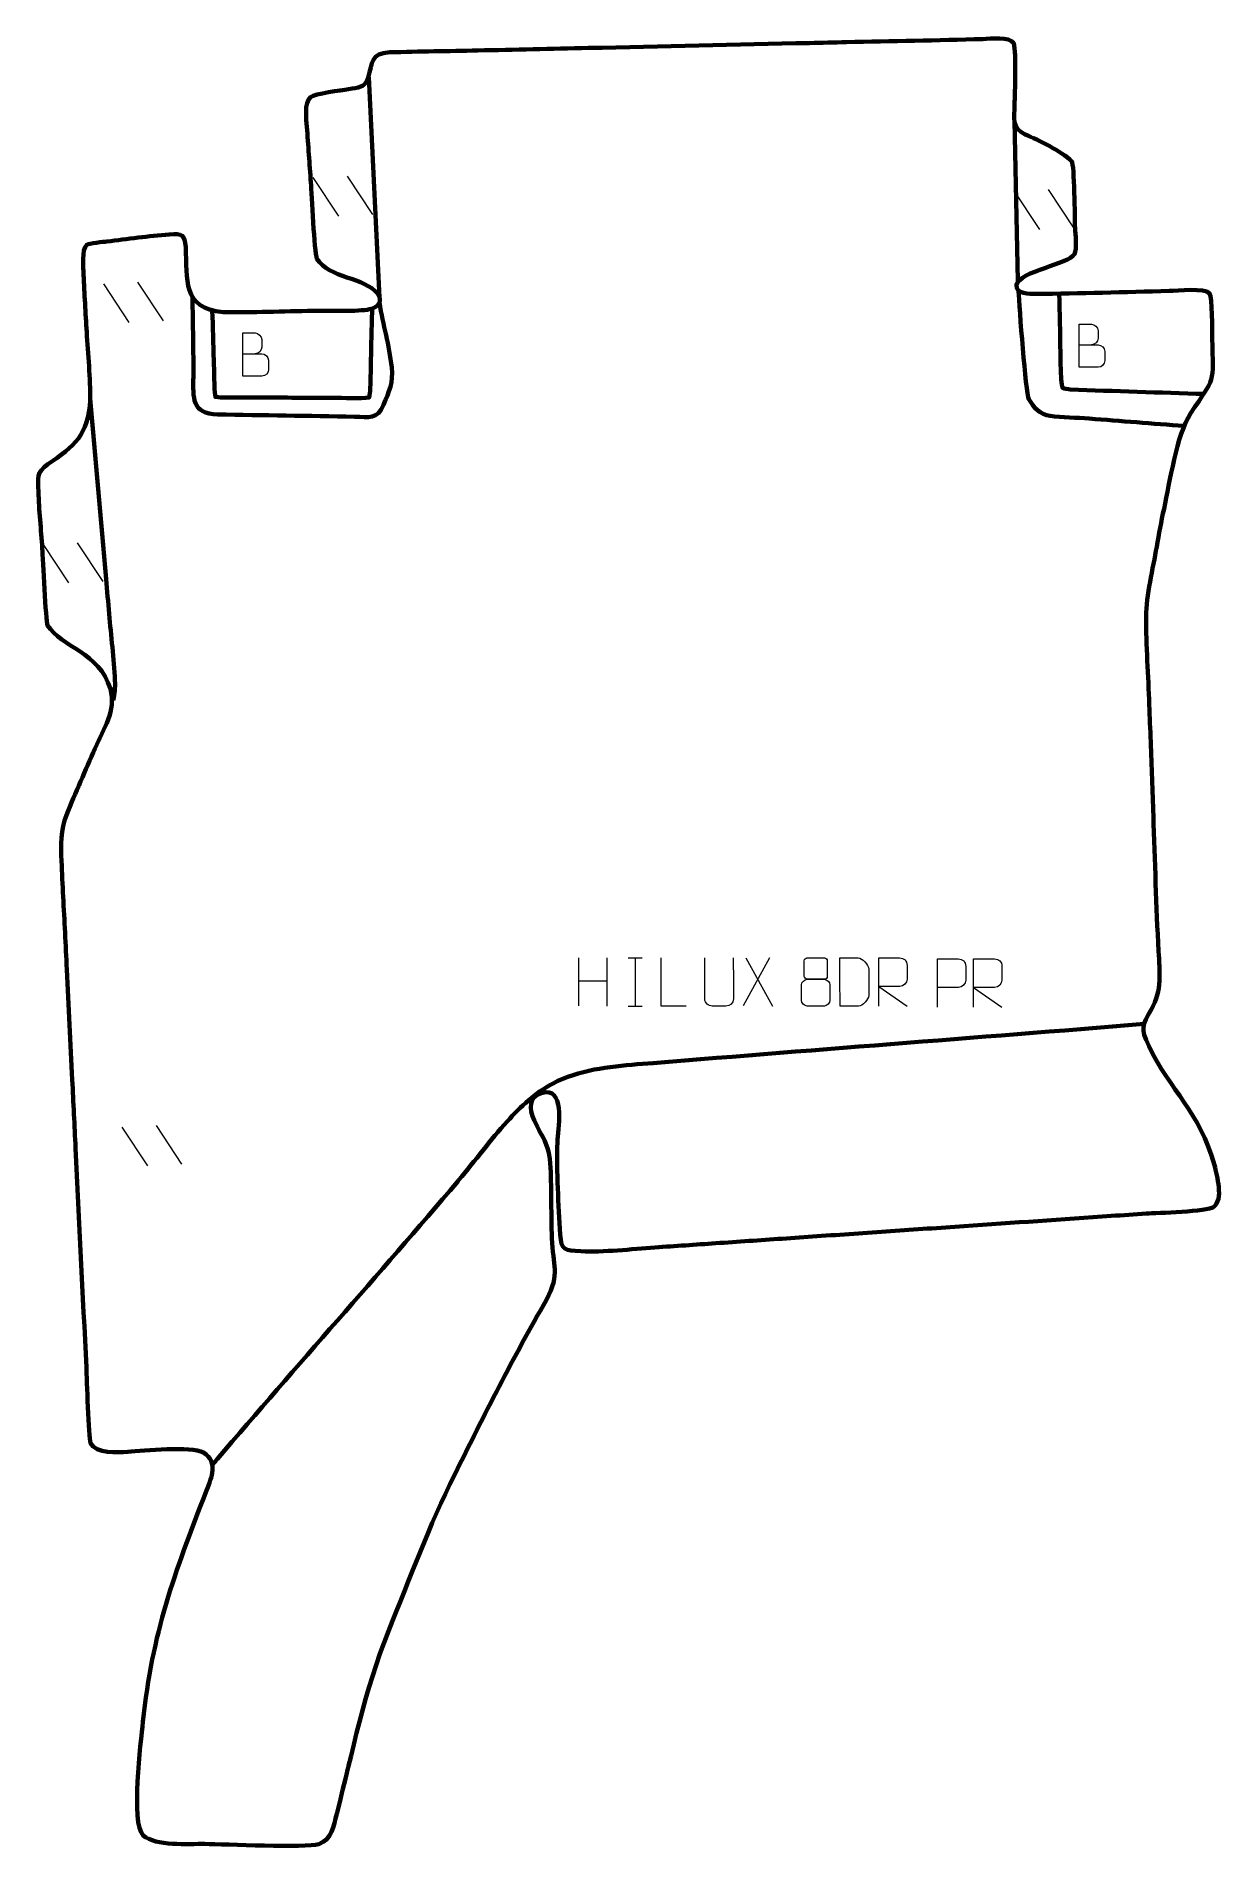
# Model space of a CAD drawing. Header units: millimetres. Extents: x 1100 to 1715, y 24 to 962.
import ezdxf

# ---------------------------------------------------------------- set-up
doc = ezdxf.new("R2010")
doc.units = ezdxf.units.MM
doc.header["$MEASUREMENT"] = 0
doc.layers.add('layer 1', color=7, linetype='Continuous', plot=False)
doc.layers.add('layer 2', color=7, linetype='Continuous')
doc.layers.add('layer 3', color=7, linetype='Continuous')

msp = doc.modelspace()

# ---------------------------------------------------------------- linework, layer by layer
at = {"layer": 'layer 1', "color": 250, "lineweight": 9}
for points in [[(1242.8567, 888.9566), (1242.8567, 888.9566), (1256.1014, 868.9686), (1256.1014, 868.9686)], [(1260.5699, 889.7265), (1260.5699, 889.7265), (1273.8146, 869.7385), (1273.8146, 869.7385)], [(1605.8652, 882.0775), (1605.8652, 882.0775), (1619.1099, 862.0895), (1619.1099, 862.0895)], [(1623.5784, 882.8474), (1623.5784, 882.8474), (1636.8231, 862.8594), (1636.8231, 862.8594)], [(1134.3775, 833.9233), (1134.3775, 833.9233), (1147.6222, 813.9353), (1147.6222, 813.9353)], [(1152.0907, 834.6932), (1152.0907, 834.6932), (1165.3354, 814.7052), (1165.3354, 814.7052)], [(1103.1567, 698.9858), (1103.1567, 698.9858), (1116.4014, 678.9978), (1116.4014, 678.9978)], [(1120.8699, 699.7557), (1120.8699, 699.7557), (1134.1146, 679.7677), (1134.1146, 679.7677)], [(1380.4864, 484.8542), (1380.4864, 484.8542), (1380.4864, 460.0767), (1380.4864, 460.0767)], [(1395.1297, 484.8542), (1395.1297, 484.8542), (1395.1297, 459.9007), (1395.1297, 459.9007)], [(1406.143, 484.8365), (1406.143, 484.8365), (1413.3111, 484.8365), (1413.3111, 484.8365)], [(1409.727, 484.8365), (1409.727, 484.8365), (1409.727, 459.883), (1409.727, 459.883)], [(1479.3955, 484.8365), (1479.3955, 484.8365), (1465.6549, 459.9407), (1465.6549, 459.9407)], [(1467.1095, 484.8365), (1467.1095, 484.8365), (1480.8501, 459.883), (1480.8501, 459.883)], [(1380.4864, 472.9719), (1380.4864, 472.9719), (1395.1297, 472.9723), (1395.1297, 472.9723)], [(1406.143, 459.883), (1406.143, 459.883), (1413.3111, 459.883), (1413.3111, 459.883)], [(1143.929, 397.1983), (1143.929, 397.1983), (1157.1737, 377.2103), (1157.1737, 377.2103)], [(1161.6422, 397.9682), (1161.6422, 397.9682), (1174.8869, 377.9802), (1174.8869, 377.9802)]]:
    msp.add_open_spline(points, degree=3, dxfattribs=at)
for points, knots in [([(1206.6095, 797.7217), (1209.8685, 797.7221), (1213.1279, 797.7221), (1216.3876, 797.7217), (1216.3876, 797.7217), (1218.1569, 797.7062), (1219.8798, 796.1512), (1219.8798, 794.3154), (1219.8798, 794.3154), (1219.8795, 793.3046), (1219.8795, 790.5733), (1219.8798, 789.5622), (1219.8798, 789.5622), (1219.8957, 787.8981), (1218.5144, 786.0943), (1216.435, 786.1095), (1216.435, 786.1095), (1213.175, 786.1098), (1209.9153, 786.1098), (1206.656, 786.1095), (1206.656, 786.1095), (1206.656, 793.5599), (1206.656, 801.01), (1206.656, 808.4598), (1206.656, 808.4598), (1208.7821, 808.4598), (1210.9085, 808.4598), (1213.035, 808.4598), (1213.035, 808.4598), (1214.5405, 808.4756), (1216.4185, 806.7644), (1216.4344, 805.0067), (1216.4344, 805.0067), (1216.434, 803.1561), (1216.434, 803.0254), (1216.4344, 801.1745), (1216.4344, 801.1745), (1216.4498, 799.3239), (1214.7889, 797.7062), (1212.9885, 797.7217)], [0, 0, 0, 0, 0.09090909, 0.09090909, 0.09090909, 0.09090909, 0.18181818, 0.18181818, 0.18181818, 0.18181818, 0.27272727, 0.27272727, 0.27272727, 0.27272727, 0.36363636, 0.36363636, 0.36363636, 0.36363636, 0.45454545, 0.45454545, 0.45454545, 0.45454545, 0.54545455, 0.54545455, 0.54545455, 0.54545455, 0.63636364, 0.63636364, 0.63636364, 0.63636364, 0.72727273, 0.72727273, 0.72727273, 0.72727273, 0.81818182, 0.81818182, 0.81818182, 0.81818182, 1, 1, 1, 1]), ([(1639.6838, 802.3114), (1642.9428, 802.3118), (1646.2022, 802.3118), (1649.4619, 802.3114), (1649.4619, 802.3114), (1651.2312, 802.2959), (1652.9541, 800.7409), (1652.9541, 798.9051), (1652.9541, 798.9051), (1652.9538, 797.8943), (1652.9538, 795.163), (1652.9541, 794.1519), (1652.9541, 794.1519), (1652.97, 792.4878), (1651.5887, 790.684), (1649.5093, 790.6992), (1649.5093, 790.6992), (1646.2493, 790.6995), (1642.9896, 790.6995), (1639.7303, 790.6992), (1639.7303, 790.6992), (1639.7303, 798.1496), (1639.7303, 805.5997), (1639.7303, 813.0495), (1639.7303, 813.0495), (1641.8564, 813.0495), (1643.9828, 813.0495), (1646.1093, 813.0495), (1646.1093, 813.0495), (1647.6148, 813.0653), (1649.4928, 811.3541), (1649.5087, 809.5964), (1649.5087, 809.5964), (1649.5083, 807.7458), (1649.5083, 807.6151), (1649.5087, 805.7642), (1649.5087, 805.7642), (1649.5241, 803.9136), (1647.8632, 802.2959), (1646.0628, 802.3114)], [0, 0, 0, 0, 0.09090909, 0.09090909, 0.09090909, 0.09090909, 0.18181818, 0.18181818, 0.18181818, 0.18181818, 0.27272727, 0.27272727, 0.27272727, 0.27272727, 0.36363636, 0.36363636, 0.36363636, 0.36363636, 0.45454545, 0.45454545, 0.45454545, 0.45454545, 0.54545455, 0.54545455, 0.54545455, 0.54545455, 0.63636364, 0.63636364, 0.63636364, 0.63636364, 0.72727273, 0.72727273, 0.72727273, 0.72727273, 0.81818182, 0.81818182, 0.81818182, 0.81818182, 1, 1, 1, 1]), ([(1436.2016, 459.8829), (1436.2016, 459.8829), (1423.2525, 459.8829), (1423.2525, 459.8829), (1423.2525, 459.8829), (1423.2525, 459.8829), (1423.2525, 484.8365), (1423.2525, 484.8365)], [0, 0, 0, 0, 0.33333333, 0.33333333, 0.33333333, 0.33333333, 1, 1, 1, 1]), ([(1460.5797, 484.8407), (1460.5793, 479.3012), (1460.6751, 469.0994), (1460.6755, 463.559), (1460.6755, 463.559), (1460.5357, 461.3195), (1458.8585, 459.8933), (1456.7108, 459.8828), (1456.7108, 459.8828), (1454.3789, 459.8832), (1452.047, 459.8832), (1449.7155, 459.8828), (1449.7155, 459.8828), (1447.7905, 459.7813), (1445.8184, 461.5978), (1445.8296, 463.5423), (1445.8296, 463.5423), (1445.8299, 469.1042), (1445.9253, 479.2796), (1445.9249, 484.8407)], [0, 0, 0, 0, 0.16666667, 0.16666667, 0.16666667, 0.16666667, 0.33333333, 0.33333333, 0.33333333, 0.33333333, 0.5, 0.5, 0.5, 0.5, 0.66666667, 0.66666667, 0.66666667, 0.66666667, 1, 1, 1, 1]), ([(1497.2991, 483.3706), (1497.2991, 481.1576), (1497.2991, 477.4753), (1497.2991, 475.262), (1497.2991, 475.262), (1497.3141, 474.7546), (1498.1215, 473.8232), (1498.8216, 473.8244), (1498.8216, 473.8244), (1501.7915, 473.8246), (1504.7617, 473.7397), (1507.7321, 473.7394), (1507.7321, 473.7394), (1508.5292, 473.7436), (1509.2499, 474.5339), (1509.2473, 475.2546), (1509.2473, 475.2546), (1509.247, 477.4706), (1509.247, 481.1553), (1509.2473, 483.3706), (1509.2473, 483.3706), (1509.2288, 484.0814), (1508.6174, 484.8418), (1507.7835, 484.8344), (1507.7835, 484.8344), (1504.7664, 484.8341), (1501.7495, 484.8341), (1498.7329, 484.8344), (1498.7329, 484.8344), (1498.1065, 484.842), (1497.2824, 484.131), (1497.2991, 483.3706)], [0, 0, 0, 0, 0.11111111, 0.11111111, 0.11111111, 0.11111111, 0.22222222, 0.22222222, 0.22222222, 0.22222222, 0.33333333, 0.33333333, 0.33333333, 0.33333333, 0.44444444, 0.44444444, 0.44444444, 0.44444444, 0.55555556, 0.55555556, 0.55555556, 0.55555556, 0.66666667, 0.66666667, 0.66666667, 0.66666667, 0.77777778, 0.77777778, 0.77777778, 0.77777778, 1, 1, 1, 1]), ([(1515.8603, 459.9111), (1518.1921, 459.9115), (1523.1423, 459.8875), (1525.4738, 459.8872), (1525.4738, 459.8872), (1527.3988, 459.7818), (1530.7174, 463.3234), (1530.7062, 465.3407), (1530.7062, 465.3407), (1530.7058, 471.1108), (1530.7058, 473.2805), (1530.7062, 479.0498), (1530.7062, 479.0498), (1530.7019, 481.1879), (1527.3274, 484.848), (1525.175, 484.8345), (1525.175, 484.8345), (1522.8493, 484.8345), (1518.125, 484.8345), (1515.7989, 484.8345), (1515.7989, 484.8345), (1515.7993, 479.0876), (1515.8606, 465.6584), (1515.8603, 459.9111)], [0, 0, 0, 0, 0.14285714, 0.14285714, 0.14285714, 0.14285714, 0.28571429, 0.28571429, 0.28571429, 0.28571429, 0.42857143, 0.42857143, 0.42857143, 0.42857143, 0.57142857, 0.57142857, 0.57142857, 0.57142857, 0.71428571, 0.71428571, 0.71428571, 0.71428571, 1, 1, 1, 1]), ([(1535.9205, 459.883), (1535.9205, 459.883), (1535.9205, 484.8365), (1535.9205, 484.8365), (1535.9205, 484.8365), (1539.5153, 484.8365), (1543.1108, 484.8365), (1546.706, 484.8365), (1546.706, 484.8365), (1549.0313, 484.7988), (1550.5886, 483.3088), (1550.5845, 480.9424), (1550.5845, 480.9424), (1550.5841, 478.9069), (1550.5841, 475.8475), (1550.5845, 473.8115), (1550.5845, 473.8115), (1550.578, 471.936), (1548.7657, 469.9942), (1546.7562, 469.9751), (1546.7562, 469.9751), (1546.7562, 469.9751), (1535.9205, 469.9751), (1535.9205, 469.9751), (1535.9205, 469.9751), (1535.9205, 469.9751), (1550.5752, 459.883), (1550.5752, 459.883)], [0, 0, 0, 0, 0.125, 0.125, 0.125, 0.125, 0.25, 0.25, 0.25, 0.25, 0.375, 0.375, 0.375, 0.375, 0.5, 0.5, 0.5, 0.5, 0.625, 0.625, 0.625, 0.625, 0.75, 0.75, 0.75, 0.75, 1, 1, 1, 1]), ([(1566.2901, 459.3714), (1566.2901, 459.3714), (1566.2901, 484.325), (1566.2901, 484.325), (1566.2901, 484.325), (1569.8851, 484.325), (1573.4804, 484.325), (1577.0758, 484.325), (1577.0758, 484.325), (1579.401, 484.2871), (1580.9584, 482.797), (1580.9542, 480.4309), (1580.9542, 480.4309), (1580.9538, 478.3952), (1580.9538, 475.3359), (1580.9542, 473.2999), (1580.9542, 473.2999), (1580.9477, 471.4245), (1579.1355, 469.4826), (1577.1259, 469.4635), (1577.1259, 469.4635), (1577.1259, 469.4635), (1566.2901, 469.4635), (1566.2901, 469.4635)], [0, 0, 0, 0, 0.14285714, 0.14285714, 0.14285714, 0.14285714, 0.28571429, 0.28571429, 0.28571429, 0.28571429, 0.42857143, 0.42857143, 0.42857143, 0.42857143, 0.57142857, 0.57142857, 0.57142857, 0.57142857, 0.71428571, 0.71428571, 0.71428571, 0.71428571, 1, 1, 1, 1]), ([(1585.0428, 459.3753), (1585.0428, 459.3753), (1585.0428, 484.3288), (1585.0428, 484.3288), (1585.0428, 484.3288), (1588.6376, 484.3288), (1592.2331, 484.3288), (1595.8283, 484.3288), (1595.8283, 484.3288), (1598.1536, 484.2911), (1599.7109, 482.8011), (1599.7068, 480.4347), (1599.7068, 480.4347), (1599.7064, 478.3992), (1599.7064, 475.3398), (1599.7068, 473.3038), (1599.7068, 473.3038), (1599.7003, 471.4283), (1597.888, 469.4865), (1595.8785, 469.4674), (1595.8785, 469.4674), (1595.8785, 469.4674), (1585.0428, 469.4674), (1585.0428, 469.4674), (1585.0428, 469.4674), (1585.0428, 469.4674), (1599.6975, 459.3753), (1599.6975, 459.3753)], [0, 0, 0, 0, 0.125, 0.125, 0.125, 0.125, 0.25, 0.25, 0.25, 0.25, 0.375, 0.375, 0.375, 0.375, 0.5, 0.5, 0.5, 0.5, 0.625, 0.625, 0.625, 0.625, 0.75, 0.75, 0.75, 0.75, 1, 1, 1, 1]), ([(1495.8403, 470.8524), (1495.8403, 467.6816), (1495.8403, 465.9795), (1495.8403, 462.8081), (1495.8403, 462.8081), (1495.8318, 461.5862), (1497.5297, 459.8935), (1498.7823, 459.885), (1498.7823, 459.885), (1501.7654, 459.8853), (1504.7487, 459.8853), (1507.7321, 459.885), (1507.7321, 459.885), (1509.0554, 459.8967), (1510.6758, 461.5183), (1510.6647, 462.8175), (1510.6647, 462.8175), (1510.6644, 465.9857), (1510.6644, 467.6845), (1510.6647, 470.8524), (1510.6647, 470.8524), (1510.595, 472.2328), (1509.0172, 473.8114), (1507.7118, 473.8053), (1507.7118, 473.8053), (1504.7352, 473.805), (1501.7586, 473.805), (1498.7823, 473.8053), (1498.7823, 473.8053), (1497.7028, 473.8117), (1495.8565, 472.2328), (1495.8403, 470.8524)], [0, 0, 0, 0, 0.11111111, 0.11111111, 0.11111111, 0.11111111, 0.22222222, 0.22222222, 0.22222222, 0.22222222, 0.33333333, 0.33333333, 0.33333333, 0.33333333, 0.44444444, 0.44444444, 0.44444444, 0.44444444, 0.55555556, 0.55555556, 0.55555556, 0.55555556, 0.66666667, 0.66666667, 0.66666667, 0.66666667, 0.77777778, 0.77777778, 0.77777778, 0.77777778, 1, 1, 1, 1])]:
    msp.add_open_spline(points, degree=3, knots=knots, dxfattribs=at)
at = {"layer": 'layer 2', "color": 142, "lineweight": 158}
for points in [[(1271.8891, 940.9248), (1271.8891, 940.9248), (1277.4136, 826.8845), (1277.4136, 826.8845)], [(1606.1509, 918.4783), (1606.1509, 918.4783), (1607.8725, 835.5219), (1607.8725, 835.5219)]]:
    msp.add_open_spline(points, degree=3, dxfattribs=at)
for points, knots in [([(1277.3305, 824.1649), (1279.2761, 812.3076), (1282.3961, 802.4916), (1283.7243, 790.618), (1283.7243, 790.618), (1284.595, 782.8336), (1282.3301, 778.246), (1279.408, 771.2388), (1279.408, 771.2388), (1276.1984, 763.5421), (1272.0053, 764.8569), (1264.4163, 765.068), (1264.4163, 765.068), (1240.7967, 765.6966), (1217.1546, 765.6866), (1193.5503, 766.3184), (1193.5503, 766.3184), (1179.8809, 766.6845), (1180.8922, 774.7797), (1180.9888, 785.8319), (1180.9888, 785.8319), (1181.062, 794.2078), (1180.8597, 802.9083), (1180.7536, 811.3101), (1180.7536, 811.3101), (1180.6777, 816.7132), (1180.6018, 822.1164), (1180.526, 827.5196)], [0, 0, 0, 0, 0.125, 0.125, 0.125, 0.125, 0.25, 0.25, 0.25, 0.25, 0.375, 0.375, 0.375, 0.375, 0.5, 0.5, 0.5, 0.5, 0.625, 0.625, 0.625, 0.625, 0.75, 0.75, 0.75, 0.75, 1, 1, 1, 1]), ([(1608.2259, 830.0445), (1608.8614, 822.1924), (1611.8271, 777.6358), (1613.6665, 774.1645), (1613.6665, 774.1645), (1616.0289, 769.7061), (1619.4964, 766.2703), (1624.6174, 765.5333), (1624.6174, 765.5333), (1630.7689, 764.648), (1638.4507, 764.6453), (1644.8943, 764.1296), (1644.8943, 764.1296), (1661.2926, 762.8173), (1677.6966, 761.5771), (1694.0971, 760.292)], [0, 0, 0, 0, 0.2, 0.2, 0.2, 0.2, 0.4, 0.4, 0.4, 0.4, 0.6, 0.6, 0.6, 0.6, 1, 1, 1, 1]), ([(1704.5918, 776.8673), (1681.4518, 777.7033), (1658.1019, 778.2254), (1635.0031, 779.253), (1635.0031, 779.253), (1634.1809, 779.2896), (1631.5564, 779.5266), (1631.0231, 780.1634), (1631.0231, 780.1634), (1629.9397, 781.4569), (1629.9456, 804.4289), (1629.8649, 808.0786), (1629.8649, 808.0786), (1629.7177, 814.7352), (1629.5708, 821.3918), (1629.4236, 828.0484), (1629.4236, 828.0484), (1629.4236, 828.0484), (1629.4026, 828.9993), (1629.4026, 828.9993)], [0, 0, 0, 0, 0.16666667, 0.16666667, 0.16666667, 0.16666667, 0.33333333, 0.33333333, 0.33333333, 0.33333333, 0.5, 0.5, 0.5, 0.5, 0.66666667, 0.66666667, 0.66666667, 0.66666667, 1, 1, 1, 1]), ([(1273.5678, 821.0387), (1273.4203, 815.2562), (1273.2727, 809.4738), (1273.1252, 803.6913), (1273.1252, 803.6913), (1272.9214, 795.7073), (1272.8803, 787.4612), (1272.5795, 779.5257), (1272.5795, 779.5257), (1272.5168, 777.8712), (1272.3869, 776.7425), (1272.0552, 775.1245), (1272.0552, 775.1245), (1267.7377, 774.3556), (1258.1753, 774.8417), (1253.2878, 774.8632), (1253.2878, 774.8632), (1246.9212, 774.8911), (1240.5547, 774.9193), (1234.1882, 774.9473), (1234.1882, 774.9473), (1222.0751, 775.0006), (1209.9245, 774.9532), (1197.823, 775.029), (1197.823, 775.029), (1195.9271, 775.0409), (1194.2431, 775.1579), (1192.3609, 775.3291), (1192.3609, 775.3291), (1191.6464, 780.7204), (1191.7568, 788.5537), (1191.5826, 794.2222), (1191.5826, 794.2222), (1191.3187, 802.8126), (1191.0547, 811.4032), (1190.7908, 819.9936)], [0, 0, 0, 0, 0.1, 0.1, 0.1, 0.1, 0.2, 0.2, 0.2, 0.2, 0.3, 0.3, 0.3, 0.3, 0.4, 0.4, 0.4, 0.4, 0.5, 0.5, 0.5, 0.5, 0.6, 0.6, 0.6, 0.6, 0.7, 0.7, 0.7, 0.7, 0.8, 0.8, 0.8, 0.8, 1, 1, 1, 1]), ([(1127.6209, 774.3456), (1130.3427, 743.2423), (1133.0645, 712.1392), (1135.7864, 681.0359), (1135.7864, 681.0359), (1136.3141, 675.0057), (1136.8418, 668.9755), (1137.3695, 662.9452), (1137.3695, 662.9452), (1138.3707, 651.6667), (1139.8742, 639.7449), (1140.3814, 628.5105), (1140.3814, 628.5105), (1140.5647, 624.4527), (1140.2231, 622.0861), (1139.4654, 618.1452)], [0, 0, 0, 0, 0.2, 0.2, 0.2, 0.2, 0.4, 0.4, 0.4, 0.4, 0.6, 0.6, 0.6, 0.6, 1, 1, 1, 1]), ([(1673.3046, 450.5999), (1585.8303, 443.5185), (1498.329, 436.7772), (1410.852, 429.7298), (1410.852, 429.7298), (1396.1253, 428.5425), (1380.5618, 426.7795), (1367.2947, 419.8341), (1367.2947, 419.8341), (1358.0118, 414.8534), (1350.5348, 407.8303), (1343.4913, 400.0963), (1343.4913, 400.0963), (1339.1708, 395.31), (1335.0808, 390.2873), (1331.0217, 385.2785), (1331.0217, 385.2785), (1326.8027, 380.0628), (1322.6571, 374.7827), (1318.3609, 369.6304), (1318.3609, 369.6304), (1318.3609, 369.6304), (1317.7648, 368.9155), (1317.7648, 368.9155), (1317.7648, 368.9155), (1276.8912, 320.5719), (1234.4236, 273.6068), (1193.4361, 225.3576), (1193.4361, 225.3576), (1192.6126, 224.3878), (1191.789, 223.4182), (1190.9653, 222.4487)], [0, 0, 0, 0, 0.11111111, 0.11111111, 0.11111111, 0.11111111, 0.22222222, 0.22222222, 0.22222222, 0.22222222, 0.33333333, 0.33333333, 0.33333333, 0.33333333, 0.44444444, 0.44444444, 0.44444444, 0.44444444, 0.55555556, 0.55555556, 0.55555556, 0.55555556, 0.66666667, 0.66666667, 0.66666667, 0.66666667, 0.77777778, 0.77777778, 0.77777778, 0.77777778, 1, 1, 1, 1])]:
    msp.add_open_spline(points, degree=3, knots=knots, dxfattribs=at)
at = {"layer": 'layer 3', "color": 242, "lineweight": 158}
msp.add_open_spline([(1451.5182, 337.0404), (1462.9495, 337.8292), (1474.3808, 338.618), (1485.8122, 339.4068), (1485.8122, 339.4068), (1491.8454, 339.8231), (1497.8785, 340.2394), (1503.9118, 340.6556), (1503.9118, 340.6556), (1510.2626, 341.0939), (1516.6132, 341.5321), (1522.964, 341.9703), (1522.964, 341.9703), (1535.6655, 342.8467), (1548.367, 343.7232), (1561.0685, 344.5996), (1561.0685, 344.5996), (1567.4192, 345.0377), (1573.7699, 345.476), (1580.1207, 345.9142), (1580.1207, 345.9142), (1605.5237, 347.667), (1630.9266, 349.4198), (1656.3296, 351.1727), (1656.3296, 351.1727), (1662.3627, 351.589), (1668.396, 352.0053), (1674.4292, 352.4217), (1674.4292, 352.4217), (1679.9874, 352.6854), (1706.2636, 353.5196), (1709.3079, 355.7803), (1709.3079, 355.7803), (1714.5791, 359.6946), (1711.0647, 371.9313), (1709.7959, 377.4297), (1709.7959, 377.4297), (1702.0078, 405.5166), (1687.0759, 415.5249), (1675.713, 439.248), (1675.713, 439.248), (1671.4666, 448.8093), (1672.0966, 449.4173), (1677.1303, 458.2493), (1677.1303, 458.2493), (1682.683, 467.9921), (1681.4011, 477.5409), (1680.8156, 488.274), (1680.8156, 488.274), (1679.5444, 511.5727), (1678.9704, 535.2611), (1678.1181, 558.6127), (1678.1181, 558.6127), (1677.886, 564.9723), (1677.6539, 571.3321), (1677.4218, 577.6918), (1677.4218, 577.6918), (1676.9576, 590.4113), (1676.4934, 603.1307), (1676.0292, 615.8502), (1676.0292, 615.8502), (1675.4719, 630.8429), (1674.3832, 646.6761), (1674.3541, 661.5785), (1674.3541, 661.5785), (1674.4607, 672.3393), (1677.9394, 686.7022), (1679.8482, 697.6651), (1679.8482, 697.6651), (1681.0336, 704.4733), (1682.14, 710.6468), (1683.6562, 717.4106), (1683.6562, 717.4106), (1686.6881, 731.3379), (1690.0055, 755.2549), (1697.3975, 766.8114), (1697.3975, 766.8114), (1710.3719, 786.1593), (1709.0529, 781.4964), (1708.6475, 805.6596), (1708.6475, 805.6596), (1708.5933, 809.1777), (1708.6913, 827.1911), (1707.2121, 828.9699), (1707.2121, 828.9699), (1704.8064, 831.8632), (1690.7397, 830.4014), (1686.3153, 830.2724), (1686.3153, 830.2724), (1663.3242, 829.6081), (1640.3426, 828.9053), (1617.3416, 828.6639), (1617.3416, 828.6639), (1614.228, 828.6324), (1606.7733, 828.5775), (1607.2044, 833.3082), (1607.2044, 833.3082), (1608.9929, 840.6023), (1634.4543, 844.1042), (1637.2816, 849.3477), (1637.2816, 849.3477), (1638.6539, 851.8931), (1637.6898, 859.6375), (1637.5646, 862.8345), (1637.5646, 862.8345), (1637.4231, 867.3045), (1637.1885, 895.7654), (1635.8835, 897.3224), (1635.8835, 897.3224), (1630.6569, 902.5369), (1618.6926, 908.2826), (1611.7721, 911.3324), (1611.7721, 911.3324), (1604.6953, 914.4511), (1606.052, 919.9014), (1606.2387, 926.6902), (1606.2387, 926.6902), (1606.4242, 933.4336), (1607.2132, 952.8548), (1605.8425, 958.4942), (1605.8425, 958.4942), (1603.6115, 962.1413), (1593.784, 960.7706), (1589.7886, 960.6595), (1589.7886, 960.6595), (1566.2513, 960.0046), (1542.6808, 959.5929), (1519.1375, 959.0638), (1519.1375, 959.0638), (1512.7742, 958.9205), (1506.4109, 958.7771), (1500.0475, 958.6339), (1500.0475, 958.6339), (1461.8675, 957.774), (1423.6875, 956.9141), (1385.5074, 956.0542), (1385.5074, 956.0542), (1366.4174, 955.6242), (1347.3274, 955.1943), (1328.2374, 954.7644), (1328.2374, 954.7644), (1313.0834, 954.4278), (1297.9224, 954.264), (1282.7715, 953.8186), (1282.7715, 953.8186), (1272.5974, 953.2018), (1273.7737, 948.5989), (1271.5576, 940.629), (1271.5576, 940.629), (1269.7199, 935.3662), (1266.4252, 935.6557), (1261.294, 934.7348), (1261.294, 934.7348), (1257.438, 934.0763), (1243.9772, 932.542), (1241.5993, 930.5206), (1241.5993, 930.5206), (1238.2496, 927.6734), (1239.4637, 919.2129), (1239.7515, 915.2919), (1239.7515, 915.2919), (1240.4581, 905.6636), (1241.1732, 896.0784), (1241.8306, 886.4428), (1241.8306, 886.4428), (1242.2684, 879.9141), (1243.5249, 850.7821), (1244.9759, 846.8126), (1244.9759, 846.8126), (1251.0151, 836.9513), (1269.9912, 837.1486), (1276.3014, 828.9202), (1276.3014, 828.9202), (1279.4128, 824.8629), (1276.6195, 821.7026), (1272.1899, 820.7088), (1272.1899, 820.7088), (1266.8163, 819.5031), (1249.5278, 819.9937), (1242.9252, 819.9076), (1242.9252, 819.9076), (1227.5491, 819.6937), (1211.6661, 818.9893), (1196.3501, 819.2744), (1196.3501, 819.2744), (1174.8497, 821.2907), (1177.9622, 836.1834), (1176.9968, 852.8798), (1176.9968, 852.8798), (1176.5635, 859.423), (1175.4526, 859.9046), (1168.4355, 859.4814), (1168.4355, 859.4814), (1158.0212, 858.7989), (1146.6949, 857.0141), (1136.1788, 855.8121), (1136.1788, 855.8121), (1134.6741, 855.6401), (1126.7174, 854.9245), (1125.7906, 854.1467), (1125.7906, 854.1467), (1123.0151, 851.8176), (1124.0224, 842.2633), (1124.1432, 838.6006), (1124.1432, 838.6006), (1124.4699, 828.6967), (1125.2165, 818.81), (1125.7582, 808.9161), (1125.7582, 808.9161), (1126.3851, 797.6353), (1127.674, 784.8082), (1127.6052, 773.6794), (1127.6052, 773.6794), (1126.3853, 755.6982), (1119.6594, 749.9303), (1105.566, 740.4361), (1105.566, 740.4361), (1099.6107, 736.1847), (1100.5478, 733.391), (1100.7456, 726.3265), (1100.7456, 726.3265), (1101.0129, 716.7774), (1102.1378, 706.5426), (1102.7481, 696.884), (1102.7481, 696.884), (1103.0884, 691.2561), (1104.5738, 659.4922), (1105.4093, 657.0075), (1105.4093, 657.0075), (1112.7081, 645.7089), (1132.3551, 643.0841), (1137.9866, 624.1251), (1137.9866, 624.1251), (1141.0958, 612.5008), (1134.5545, 603.7175), (1130.0699, 593.361), (1130.0699, 593.361), (1125.1455, 581.9854), (1119.874, 570.2288), (1115.2469, 558.7755), (1115.2469, 558.7755), (1112.1885, 551.2049), (1112.3897, 543.0233), (1112.6994, 534.9928), (1112.6994, 534.9928), (1113.1739, 522.6885), (1113.9119, 510.2484), (1114.5161, 497.9335), (1114.5161, 497.9335), (1114.8283, 491.5719), (1115.1404, 485.2103), (1115.4526, 478.8487), (1115.4526, 478.8487), (1116.3891, 459.7637), (1117.3255, 440.6787), (1118.262, 421.5937), (1118.262, 421.5937), (1118.8393, 409.8247), (1119.4168, 398.0556), (1119.9943, 386.2865), (1119.9943, 386.2865), (1121.8516, 348.4347), (1123.7089, 310.5828), (1125.5662, 272.731), (1125.5662, 272.731), (1125.8435, 266.9703), (1126.6951, 236.5966), (1127.7708, 233.5885), (1127.7708, 233.5885), (1130.5012, 227.7932), (1141.7418, 228.6995), (1147.0513, 229.0327), (1147.0513, 229.0327), (1155.5182, 229.6449), (1179.5023, 232.1886), (1186.2565, 228.6361), (1186.2565, 228.6361), (1193.9722, 223.4298), (1190.4723, 216.0743), (1187.7055, 208.9113), (1187.7055, 208.9113), (1171.1115, 165.9593), (1159.7542, 135.6245), (1154.8664, 89.1136), (1154.8664, 89.1136), (1153.7658, 78.8208), (1148.4768, 36.8268), (1154.9707, 30.3702), (1154.9707, 30.3702), (1161.4297, 24.6215), (1178.3113, 26.102), (1187, 25.9391), (1187, 25.9391), (1196.8883, 25.7462), (1239.5023, 23.9721), (1245.9282, 25.8772), (1245.9282, 25.8772), (1252.7761, 28.3638), (1253.4843, 35.2031), (1255.1953, 41.5551), (1255.1953, 41.5551), (1263.6941, 74.2855), (1269.2775, 104.517), (1282.1128, 136.2332), (1282.1128, 136.2332), (1293.218, 164.04), (1302.948, 190.3719), (1316.3385, 217.3388), (1316.3385, 217.3388), (1331.6554, 248.1132), (1346.595, 278.0036), (1363.8935, 307.7725), (1363.8935, 307.7725), (1371.0058, 321.7194), (1367.1621, 325.1585), (1366.6383, 339.751), (1366.6383, 339.751), (1366.2032, 351.8722), (1366.4633, 363.9909), (1365.9738, 376.1245), (1365.9738, 376.1245), (1365.3532, 390.0955), (1361.0561, 391.4442), (1356.6793, 402.8856), (1356.6793, 402.8856), (1354.2894, 409.1333), (1356.1395, 414.7576), (1363.5869, 415.2015), (1363.5869, 415.2015), (1373.5713, 415.7966), (1369.7855, 395.6092), (1369.5253, 389.4545), (1369.5253, 389.4545), (1368.9772, 373.9984), (1370.0666, 357.0525), (1370.9188, 341.5283), (1370.9188, 341.5283), (1371.4718, 333.2905), (1373.1736, 333.4281), (1381.5583, 332.947), (1381.5583, 332.947), (1393.3448, 332.2705), (1407.8829, 334.0297), (1420.0398, 334.8684), (1420.0398, 334.8684), (1430.5326, 335.5922), (1441.0254, 336.3164), (1451.5182, 337.0404)], degree=3, knots=[0, 0, 0, 0, 0.01136364, 0.01136364, 0.01136364, 0.01136364, 0.02272727, 0.02272727, 0.02272727, 0.02272727, 0.03409091, 0.03409091, 0.03409091, 0.03409091, 0.04545455, 0.04545455, 0.04545455, 0.04545455, 0.05681818, 0.05681818, 0.05681818, 0.05681818, 0.06818182, 0.06818182, 0.06818182, 0.06818182, 0.07954545, 0.07954545, 0.07954545, 0.07954545, 0.09090909, 0.09090909, 0.09090909, 0.09090909, 0.10227273, 0.10227273, 0.10227273, 0.10227273, 0.11363636, 0.11363636, 0.11363636, 0.11363636, 0.125, 0.125, 0.125, 0.125, 0.13636364, 0.13636364, 0.13636364, 0.13636364, 0.14772727, 0.14772727, 0.14772727, 0.14772727, 0.15909091, 0.15909091, 0.15909091, 0.15909091, 0.17045455, 0.17045455, 0.17045455, 0.17045455, 0.18181818, 0.18181818, 0.18181818, 0.18181818, 0.19318182, 0.19318182, 0.19318182, 0.19318182, 0.20454545, 0.20454545, 0.20454545, 0.20454545, 0.21590909, 0.21590909, 0.21590909, 0.21590909, 0.22727273, 0.22727273, 0.22727273, 0.22727273, 0.23863636, 0.23863636, 0.23863636, 0.23863636, 0.25, 0.25, 0.25, 0.25, 0.26136364, 0.26136364, 0.26136364, 0.26136364, 0.27272727, 0.27272727, 0.27272727, 0.27272727, 0.28409091, 0.28409091, 0.28409091, 0.28409091, 0.29545455, 0.29545455, 0.29545455, 0.29545455, 0.30681818, 0.30681818, 0.30681818, 0.30681818, 0.31818182, 0.31818182, 0.31818182, 0.31818182, 0.32954545, 0.32954545, 0.32954545, 0.32954545, 0.34090909, 0.34090909, 0.34090909, 0.34090909, 0.35227273, 0.35227273, 0.35227273, 0.35227273, 0.36363636, 0.36363636, 0.36363636, 0.36363636, 0.375, 0.375, 0.375, 0.375, 0.38636364, 0.38636364, 0.38636364, 0.38636364, 0.39772727, 0.39772727, 0.39772727, 0.39772727, 0.40909091, 0.40909091, 0.40909091, 0.40909091, 0.42045455, 0.42045455, 0.42045455, 0.42045455, 0.43181818, 0.43181818, 0.43181818, 0.43181818, 0.44318182, 0.44318182, 0.44318182, 0.44318182, 0.45454545, 0.45454545, 0.45454545, 0.45454545, 0.46590909, 0.46590909, 0.46590909, 0.46590909, 0.47727273, 0.47727273, 0.47727273, 0.47727273, 0.48863636, 0.48863636, 0.48863636, 0.48863636, 0.5, 0.5, 0.5, 0.5, 0.51136364, 0.51136364, 0.51136364, 0.51136364, 0.52272727, 0.52272727, 0.52272727, 0.52272727, 0.53409091, 0.53409091, 0.53409091, 0.53409091, 0.54545455, 0.54545455, 0.54545455, 0.54545455, 0.55681818, 0.55681818, 0.55681818, 0.55681818, 0.56818182, 0.56818182, 0.56818182, 0.56818182, 0.57954545, 0.57954545, 0.57954545, 0.57954545, 0.59090909, 0.59090909, 0.59090909, 0.59090909, 0.60227273, 0.60227273, 0.60227273, 0.60227273, 0.61363636, 0.61363636, 0.61363636, 0.61363636, 0.625, 0.625, 0.625, 0.625, 0.63636364, 0.63636364, 0.63636364, 0.63636364, 0.64772727, 0.64772727, 0.64772727, 0.64772727, 0.65909091, 0.65909091, 0.65909091, 0.65909091, 0.67045455, 0.67045455, 0.67045455, 0.67045455, 0.68181818, 0.68181818, 0.68181818, 0.68181818, 0.69318182, 0.69318182, 0.69318182, 0.69318182, 0.70454545, 0.70454545, 0.70454545, 0.70454545, 0.71590909, 0.71590909, 0.71590909, 0.71590909, 0.72727273, 0.72727273, 0.72727273, 0.72727273, 0.73863636, 0.73863636, 0.73863636, 0.73863636, 0.75, 0.75, 0.75, 0.75, 0.76136364, 0.76136364, 0.76136364, 0.76136364, 0.77272727, 0.77272727, 0.77272727, 0.77272727, 0.78409091, 0.78409091, 0.78409091, 0.78409091, 0.79545455, 0.79545455, 0.79545455, 0.79545455, 0.80681818, 0.80681818, 0.80681818, 0.80681818, 0.81818182, 0.81818182, 0.81818182, 0.81818182, 0.82954545, 0.82954545, 0.82954545, 0.82954545, 0.84090909, 0.84090909, 0.84090909, 0.84090909, 0.85227273, 0.85227273, 0.85227273, 0.85227273, 0.86363636, 0.86363636, 0.86363636, 0.86363636, 0.875, 0.875, 0.875, 0.875, 0.88636364, 0.88636364, 0.88636364, 0.88636364, 0.89772727, 0.89772727, 0.89772727, 0.89772727, 0.90909091, 0.90909091, 0.90909091, 0.90909091, 0.92045455, 0.92045455, 0.92045455, 0.92045455, 0.93181818, 0.93181818, 0.93181818, 0.93181818, 0.94318182, 0.94318182, 0.94318182, 0.94318182, 0.95454545, 0.95454545, 0.95454545, 0.95454545, 0.96590909, 0.96590909, 0.96590909, 0.96590909, 0.97727273, 0.97727273, 0.97727273, 0.97727273, 1, 1, 1, 1], dxfattribs=at)

doc.saveas('drawing.dxf')
